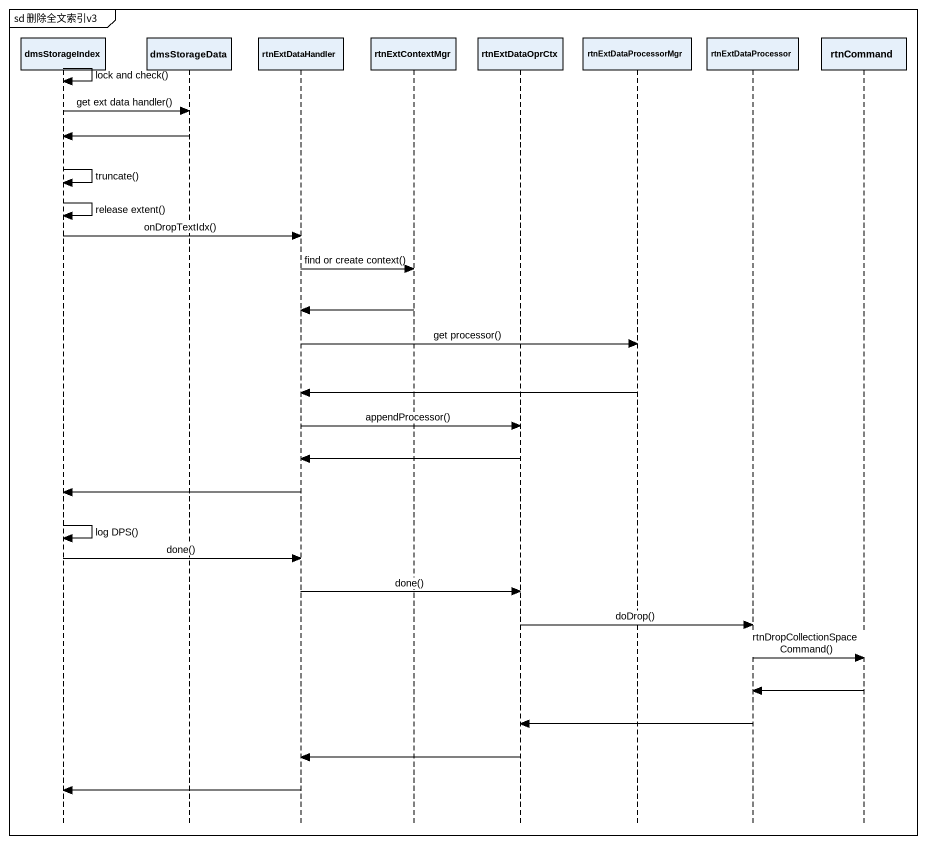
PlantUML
@startuml
mainframe sd 删除全文索引v3
hide footbox
participant dmsStorageIndex
participant dmsStorageData
participant rtnExtDataHandler
participant rtnExtContextMgr
participant rtnExtDataOprCtx
participant rtnExtDataProcessorMgr
participant rtnExtDataProcessor
participant rtnCommand

dmsStorageIndex -> dmsStorageIndex : lock and check()
dmsStorageIndex -> dmsStorageData : get ext data handler()
dmsStorageData -> dmsStorageIndex
dmsStorageIndex -> dmsStorageIndex : truncate()
dmsStorageIndex -> dmsStorageIndex : release extent()
dmsStorageIndex -> rtnExtDataHandler : onDropTextIdx()
rtnExtDataHandler -> rtnExtContextMgr : find or create context()
rtnExtContextMgr -> rtnExtDataHandler
rtnExtDataHandler -> rtnExtDataProcessorMgr : get processor()
rtnExtDataProcessorMgr -> rtnExtDataHandler
rtnExtDataHandler -> rtnExtDataOprCtx : appendProcessor()
rtnExtDataOprCtx -> rtnExtDataHandler
rtnExtDataHandler -> dmsStorageIndex
dmsStorageIndex -> dmsStorageIndex : log DPS()
dmsStorageIndex -> rtnExtDataHandler : done()
rtnExtDataHandler -> rtnExtDataOprCtx : done()
rtnExtDataOprCtx -> rtnExtDataProcessor : doDrop()
rtnExtDataProcessor -> rtnCommand : rtnDropCollectionSpaceCommand()
rtnCommand -> rtnExtDataProcessor
rtnExtDataProcessor -> rtnExtDataOprCtx
rtnExtDataOprCtx -> rtnExtDataHandler
rtnExtDataHandler -> dmsStorageIndex
@enduml
